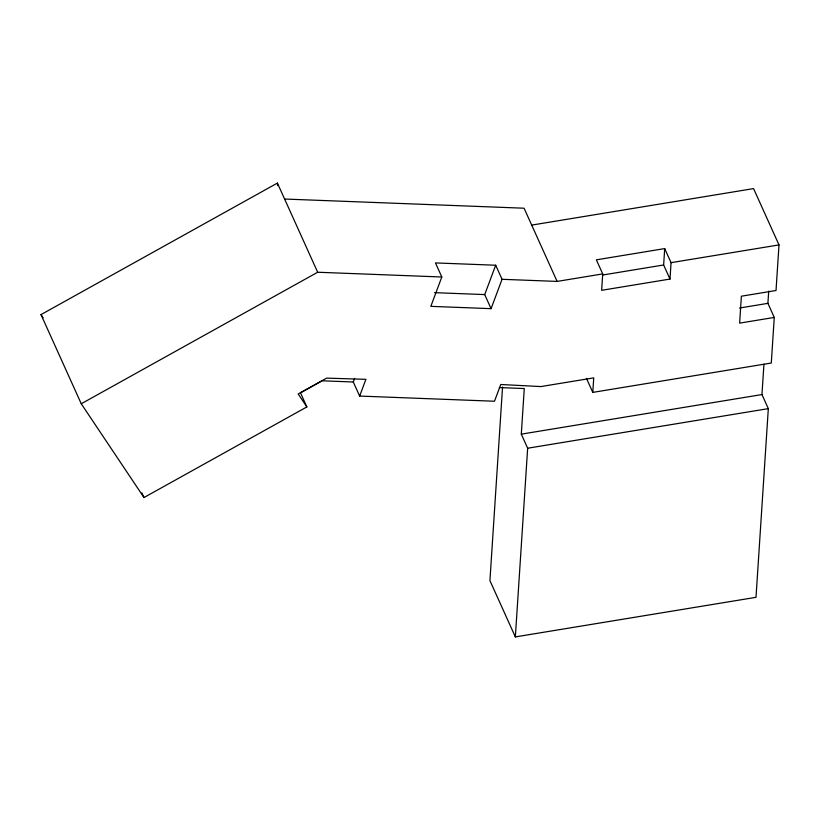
<?xml version="1.0" encoding="UTF-8"?>
<svg xmlns="http://www.w3.org/2000/svg" width="820" height="820" viewBox="0 0 820 820"><rect width="100%" height="100%" fill="white"/><g stroke="black" fill="none" stroke-linecap="round" stroke-linejoin="round"><path stroke-width="1.23" d="M502.547 387.06L489.929 580.611L515.349 636.914L756.009 597.319L768.319 408.637L761.964 394.553L763.943 364.152M515.349 636.914L527.66 448.222L521.305 434.149L524.277 388.547L499.349 387.583M768.709 291.11L767.909 303.349L774.264 317.432L771.292 363.024L592.788 392.39L593.731 377.876L540.872 386.568L500.753 384.498L494.491 401.236L359.652 396.07L353.297 381.997L354.63 378.409M602.71 273.911L601.644 290.311L669.991 279.066L671.057 262.666L664.702 248.593L596.355 259.837L602.71 273.911L557.128 281.414L502.055 279.302L495.7 265.229L435.461 262.923L441.816 276.996L430.828 306.352L491.067 308.658L502.055 279.302M669.991 279.066L663.636 264.983L664.702 248.593M531.708 225.1L753.57 188.6L779 244.913L776.027 290.505L741.382 296.204L739.63 323.131L774.264 317.432M359.652 396.07L365.904 379.332L326.637 378.122L298.193 393.948L306.864 406.925L143.982 497.535L81.252 403.768L41 314.603L277.406 183.085L317.668 272.24L441.816 276.996M491.067 308.658L484.712 294.585L495.7 265.229M81.252 403.768L317.668 272.24M671.057 262.666L779 244.913M602.741 275.007L663.636 264.983M739.455 308.033L767.909 303.349M521.305 434.149L761.964 394.553M527.66 448.222L768.319 408.637M284.612 199.034L524.072 208.208L557.128 281.414M434.518 292.658L484.712 294.585M353.297 381.997L322.157 380.798L300.51 392.841L306.864 406.925M41 314.603L43.111 317.77M586.433 378.317L592.788 392.39M141.891 492.912L143.982 497.535M277.406 183.085L277.632 185.607"/></g></svg>
